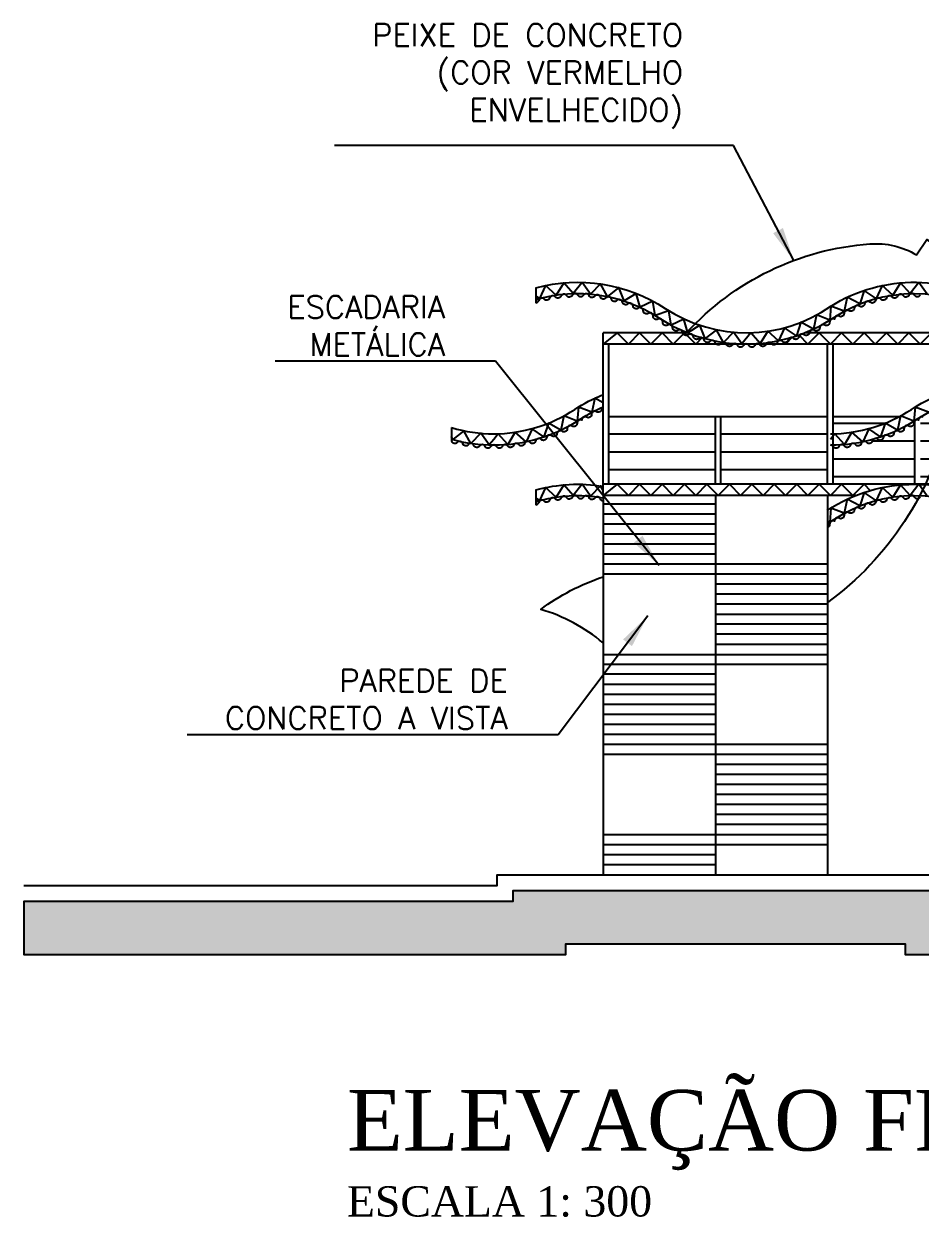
# Model space of a CAD drawing. Header units: millimetres. Extents: x 462 to 740, y -508 to -73.
# Drawn here: x 611.75 to 627.72, y -441.95 to -420.68 of the extents above; entities that cross this region are included whole.
import ezdxf

# ---------------------------------------------------------------- set-up
doc = ezdxf.new("R2010")
doc.units = ezdxf.units.MM
doc.header["$LTSCALE"] = 0.1
for name, color, linetype in [('azul-claro', 130, 'Continuous'), ('COTAS', 6, 'Continuous'), ('nivel', 1, 'Continuous'), ('ondas-claras', 130, 'Continuous'), ('ondas-escuras', 160, 'Continuous'), ('Parede alta', 5, 'Continuous'), ('Texto', 2, 'Continuous')]:
    doc.layers.add(name, color=color, linetype=linetype)
doc.styles.add('RO-00', font='romans.shx')
doc.dimstyles.new('COTAS-300', dxfattribs={"dimscale": 0, "dimtxt": 0.4, "dimasz": 0.6, "dimexe": 0.4, "dimexo": 0.4, "dimgap": 0.3, "dimtad": 1, "dimzin": 1, "dimdsep": 46, "dimtxsty": 'RO-00', "dimcen": 2.5, "dimclrd": 6, "dimclre": 6, "dimclrt": 2, "dimadec": 0, "dimazin": 0, "dimtfac": 1, "dimtmove": 2, "dimatfit": 2, "dimfxl": 1, "dimtolj": 1, "dimtzin": 0, "dimarcsym": 0})

msp = doc.modelspace()

# ---------------------------------------------------------------- hatches: boundary and pattern name
h = msp.add_hatch()
h.set_pattern_fill('LINE', color=256, scale=0.1, style=0)
h.paths.add_polyline_path([(626.072, -427.687), (624.172, -427.687), (624.172, -428.887), (626.072, -428.887)])
h.paths.add_polyline_path([(624.072, -427.687), (622.172, -427.687), (622.172, -428.887), (624.072, -428.887)])
h = msp.add_hatch()
h.set_pattern_fill('LINE', color=256, scale=0.1, style=0)
h.set_pattern_definition([(180, (1253.52307, 93.53916), (0, 0.3175), [])])
h.paths.add_polyline_path([(630.903, -427.687), (632.072, -427.687), (632.072, -427.986, -0.116451)])
h.paths.add_polyline_path([(630.672, -427.855, 0.237937), (630.723, -427.85, -0.268983), (630.781, -427.848), (630.781, -427.848, -0.268989), (630.811, -427.898, 0.610099), (630.902, -427.943, -0.268989), (630.959, -427.937), (630.959, -427.937, -0.268983), (630.993, -427.984, 0.6101), (631.087, -428.022, -0.268983), (631.144, -428.012), (631.144, -428.012, -0.268989), (631.181, -428.057, 0.610099), (631.277, -428.089, -0.26899), (631.334, -428.075), (631.334, -428.075, -0.268984), (631.374, -428.117, 0.6101), (631.472, -428.142, -0.579938), (631.57, -428.163, 0.610099), (631.67, -428.181, -0.579938), (631.769, -428.195, 0.6101), (631.87, -428.205, -0.579938), (631.97, -428.212, 0.610099), (632.071, -428.216, -0.001454), (632.072, -428.216), (632.072, -428.887), (630.672, -428.887)])
h.paths.add_polyline_path([(629.172, -427.687), (630.465, -427.687, -0.020521), (630.465, -427.692, 0.5853), (630.55, -427.745, -0.098516), (630.572, -427.739), (630.572, -428.887), (629.172, -428.887)])
h.paths.add_polyline_path([(627.727, -427.689, -0.024038), (627.732, -427.687), (627.768, -427.687, -0.049924), (627.778, -427.692, 0.312343), (627.844, -427.687), (629.072, -427.687), (629.072, -428.887), (627.727, -428.887)])
h.paths.add_polyline_path([(626.172, -428.216, -0.001448), (626.172, -428.216, 0.6101), (626.273, -428.212, -0.579938), (626.373, -428.205, 0.610099), (626.474, -428.195, -0.579938), (626.573, -428.181, 0.6101), (626.673, -428.163, -0.579938), (626.771, -428.142, 0.610099), (626.869, -428.117, -0.579938), (626.966, -428.089, 0.6101), (627.062, -428.057, -0.579938), (627.156, -428.022, 0.610099), (627.25, -427.984, -0.579938), (627.341, -427.943, 0.6101), (627.432, -427.898, -0.579938), (627.52, -427.85, 0.610099), (627.608, -427.799, -0.222137), (627.627, -427.754), (627.627, -428.887), (626.172, -428.887)])
h.paths.add_polyline_path([(626.172, -427.687), (627.34, -427.687, -0.116451), (626.172, -427.986)])
at = {"layer": 'Parede alta'}
msp.add_hatch(color=256, dxfattribs=at).paths.add_polyline_path([(735.579, -436.322), (728.995, -436.322), (728.995, -436.133), (714.019, -436.133), (714.019, -436.322), (712.317, -436.322), (706.561, -436.322), (706.561, -436.133), (698.366, -436.133), (698.366, -436.322), (685.699, -436.322), (685.699, -436.133), (660.861, -436.133), (640.666, -436.133), (640.666, -436.322), (628.399, -436.322), (628.399, -436.133), (620.466, -436.133), (620.466, -436.322), (611.75, -436.322), (611.75, -437.266), (621.41, -437.266), (621.41, -437.077), (627.455, -437.077), (627.455, -437.266), (641.61, -437.266), (641.61, -437.077), (660.861, -437.077), (684.755, -437.077), (684.755, -437.266), (699.31, -437.266), (699.31, -437.077), (705.617, -437.077), (705.617, -437.266), (712.317, -437.266), (714.963, -437.266), (714.963, -437.077), (728.051, -437.077), (728.051, -437.266), (735.579, -437.266)])

# ---------------------------------------------------------------- linework, layer by layer
for p, q in [((623.577, -426.187), (622.072, -426.187)), ((622.322, -426.187), (622.072, -426.387)), ((622.072, -429.087), (622.072, -426.187)), ((626.122, -426.387), (622.072, -426.387)), ((622.172, -428.887), (622.172, -426.387)), ((622.322, -426.187), (622.522, -426.387)), ((622.722, -426.187), (622.522, -426.387)), ((622.722, -426.187), (622.922, -426.387)), ((623.122, -426.187), (622.922, -426.387)), ((623.122, -426.187), (623.322, -426.387)), ((623.522, -426.187), (623.322, -426.387)), ((623.522, -426.187), (623.722, -426.387)), ((623.834, -426.275), (623.722, -426.387)), ((625.444, -426.265), (625.322, -426.387)), ((625.561, -426.226), (625.722, -426.387)), ((626.122, -426.187), (625.666, -426.187)), ((625.922, -426.187), (625.722, -426.387)), ((625.922, -426.187), (626.122, -426.387)), ((626.072, -428.887), (626.072, -426.387)), ((629.577, -426.187), (626.122, -426.187)), ((626.322, -426.187), (626.122, -426.387)), ((632.122, -426.387), (626.122, -426.387)), ((626.172, -428.887), (626.172, -426.387)), ((626.322, -426.187), (626.522, -426.387)), ((626.722, -426.187), (626.522, -426.387)), ((626.722, -426.187), (626.922, -426.387)), ((627.122, -426.187), (626.922, -426.387)), ((627.122, -426.187), (627.322, -426.387)), ((627.522, -426.187), (627.322, -426.387)), ((627.522, -426.187), (627.722, -426.387)), ((627.922, -426.187), (627.722, -426.387)), ((626.072, -427.687), (622.172, -427.687)), ((624.072, -428.887), (624.072, -427.687)), ((624.172, -428.887), (624.172, -427.687)), ((627.34, -427.687), (626.172, -427.687)), ((627.627, -428.887), (627.627, -427.754)), ((632.122, -428.887), (622.072, -428.887)), ((622.322, -428.887), (622.072, -429.087)), ((622.322, -428.887), (622.522, -429.087)), ((622.722, -428.887), (622.522, -429.087)), ((622.722, -428.887), (622.922, -429.087)), ((623.122, -428.887), (622.922, -429.087)), ((623.122, -428.887), (623.322, -429.087)), ((623.522, -428.887), (623.322, -429.087)), ((623.522, -428.887), (623.722, -429.087)), ((623.922, -428.887), (623.722, -429.087)), ((623.922, -428.887), (624.122, -429.087)), ((624.322, -428.887), (624.122, -429.087)), ((624.322, -428.887), (624.522, -429.087)), ((624.722, -428.887), (624.522, -429.087)), ((624.722, -428.887), (624.922, -429.087)), ((625.122, -428.887), (624.922, -429.087)), ((625.122, -428.887), (625.322, -429.087)), ((625.522, -428.887), (625.322, -429.087)), ((625.522, -428.887), (625.722, -429.087)), ((625.922, -428.887), (625.722, -429.087)), ((625.922, -428.887), (626.122, -429.087)), ((626.122, -428.887), (626.072, -428.887)), ((626.322, -428.887), (626.122, -429.087)), ((626.322, -428.887), (626.522, -429.087)), ((626.722, -428.887), (626.522, -429.087)), ((626.722, -428.887), (626.834, -428.999)), ((626.577, -429.087), (622.072, -429.087)), ((626.122, -429.087), (626.072, -429.087))]:
    msp.add_line(p, q)
at = {"layer": 'azul-claro'}
for p, q in [((620.872, -425.388), (620.872, -425.657)), ((620.872, -428.988), (620.872, -429.257))]:
    msp.add_line(p, q, dxfattribs=at)
for points in [[(620.872, -425.388, -0.215754), (623.177, -425.753, 0.307403), (626.132, -425.711)], [(626.122, -425.716, -0.293057), (629.177, -425.753, 0.307403), (632.132, -425.711, 0.292457)], [(620.872, -425.596, -0.221695), (623.066, -425.92, 0.3), (626.177, -425.92)], [(626.122, -425.959, 0.191661), (626.108, -425.999, -0.603753), (626.021, -426.05, 0.586073), (625.932, -426.098, -0.603737), (625.842, -426.143, 0.586073), (625.75, -426.185, -0.603753), (625.656, -426.223, 0.586073), (625.562, -426.258, -0.603737), (625.466, -426.289, 0.586073), (625.369, -426.317, -0.603753), (625.271, -426.342, 0.586073), (625.173, -426.363, -0.603737), (625.073, -426.381, 0.586073), (624.974, -426.395, -0.603753), (624.873, -426.406, 0.586073), (624.773, -426.413, -0.603737), (624.672, -426.416, 0.586073), (624.571, -426.416, -0.603753), (624.47, -426.413, 0.586073), (624.37, -426.406, -0.603737), (624.269, -426.395, 0.586073), (624.17, -426.381, -0.603753), (624.07, -426.363, 0.586073), (623.972, -426.342, -0.603737), (623.874, -426.317, 0.586073), (623.777, -426.289, -0.603753), (623.681, -426.258, 0.586073), (623.587, -426.223, -0.603737), (623.493, -426.185, 0.586073), (623.401, -426.143, -0.603753), (623.311, -426.098, 0.586073), (623.222, -426.05, -0.603737), (623.135, -425.999, 0.586073), (623.05, -425.945, -0.5853), (622.965, -425.892, 0.604731), (622.877, -425.841, -0.5853), (622.788, -425.794, 0.604731), (622.697, -425.75, -0.5853), (622.605, -425.71, 0.604731), (622.511, -425.674, -0.5853), (622.415, -425.641, 0.604731), (622.319, -425.612, -0.5853), (622.221, -425.587, 0.604731), (622.123, -425.566, -0.5853), (622.023, -425.548, 0.604731), (621.923, -425.535, -0.5853), (621.823, -425.525, 0.604731), (621.722, -425.519, -0.5853), (621.622, -425.517, 0.604731), (621.521, -425.519, -0.5853), (621.42, -425.525, 0.604731), (621.32, -425.535, -0.5853), (621.22, -425.548, 0.604731), (621.12, -425.566, -0.5853), (621.022, -425.587, 0.604731), (620.924, -425.612, -0.333372), (620.872, -425.657, -0.333372)], [(627.722, -425.519, -0.5853), (627.622, -425.517, 0.604731), (627.521, -425.519, -0.5853), (627.42, -425.525, 0.604731), (627.32, -425.535, -0.5853), (627.22, -425.548, 0.604731), (627.12, -425.566, -0.5853), (627.022, -425.587, 0.604731), (626.924, -425.612, -0.5853), (626.828, -425.641, 0.604731), (626.732, -425.674, -0.5853), (626.638, -425.71, 0.604731), (626.546, -425.75, -0.5853), (626.455, -425.794, 0.604731), (626.366, -425.841, -0.5853), (626.278, -425.892, 0.604731), (626.193, -425.945, 0.354582), (626.122, -425.959, 0.354582)], [(626.122, -425.956, 0.005791), (626.177, -425.92, -0.3), (629.066, -425.92, 0.3), (632.177, -425.92)]]:
    msp.add_lwpolyline(points, format="xyb", dxfattribs=at)
for points in [[(626.111, -425.963), (625.873, -425.87), (625.821, -426.12), (625.596, -425.999), (625.516, -426.242), (625.306, -426.096), (625.198, -426.328), (625.006, -426.159), (624.872, -426.376), (624.702, -426.186), (624.543, -426.386), (624.396, -426.177), (624.215, -426.358), (624.093, -426.133), (623.893, -426.291), (623.798, -426.054), (623.58, -426.188), (623.513, -425.942), (623.282, -426.049), (623.244, -425.797), (622.999, -425.877), (622.961, -425.625), (622.73, -425.732), (622.663, -425.486), (622.445, -425.62), (622.35, -425.383), (622.15, -425.541), (622.028, -425.316), (621.847, -425.497), (621.7, -425.288), (621.541, -425.488), (621.371, -425.298), (621.237, -425.515), (621.045, -425.346), (620.937, -425.578), (620.872, -425.532)], [(627.847, -425.497), (627.7, -425.288), (627.541, -425.488), (627.371, -425.298), (627.237, -425.515), (627.045, -425.346), (626.937, -425.578), (626.727, -425.432), (626.647, -425.674), (626.422, -425.554), (626.37, -425.804), (626.132, -425.711), (626.111, -425.963)]]:
    msp.add_lwpolyline(points, dxfattribs=at)
at = {"layer": 'nivel'}
for p, q in [((622.072, -429.087), (622.072, -435.85)), ((624.072, -429.087), (624.072, -435.85)), ((626.072, -429.087), (626.072, -435.85)), ((624.072, -429.244), (622.072, -429.244)), ((624.072, -429.422), (622.072, -429.422)), ((624.072, -429.6), (622.072, -429.6)), ((624.072, -429.778), (622.072, -429.778)), ((624.072, -429.957), (622.072, -429.957)), ((624.072, -430.135), (622.072, -430.135)), ((626.072, -430.313), (622.072, -430.313)), ((626.072, -430.492), (622.072, -430.492)), ((626.072, -430.67), (624.072, -430.67)), ((626.072, -430.848), (624.072, -430.848)), ((626.072, -431.026), (624.072, -431.026)), ((626.072, -431.205), (624.072, -431.205)), ((626.072, -431.383), (624.072, -431.383)), ((626.072, -431.561), (624.072, -431.561)), ((622.072, -431.918), (626.072, -431.918)), ((626.072, -431.74), (624.072, -431.74)), ((622.072, -432.096), (626.072, -432.096)), ((624.072, -432.274), (622.072, -432.274)), ((624.072, -432.453), (622.072, -432.453)), ((624.072, -432.631), (622.072, -432.631)), ((624.072, -432.809), (622.072, -432.809)), ((624.072, -432.988), (622.072, -432.988)), ((624.072, -433.166), (622.072, -433.166)), ((624.072, -433.344), (622.072, -433.344)), ((626.072, -433.523), (622.072, -433.523)), ((626.072, -433.701), (622.072, -433.701)), ((626.072, -433.879), (624.072, -433.879)), ((626.072, -434.057), (624.072, -434.057)), ((626.072, -434.236), (624.072, -434.236)), ((626.072, -434.414), (624.072, -434.414)), ((626.072, -434.592), (624.072, -434.592)), ((626.072, -434.771), (624.072, -434.771)), ((626.072, -434.949), (624.072, -434.949)), ((622.072, -435.127), (626.072, -435.127)), ((622.072, -435.305), (626.072, -435.305)), ((622.072, -435.484), (624.072, -435.484)), ((622.072, -435.662), (624.072, -435.662))]:
    msp.add_line(p, q, dxfattribs=at)
for points in [[(623.56, -426.187, -0.192117), (626.825, -424.603, -0.152188), (627.658, -424.798), (627.838, -424.524), (628.132, -424.717), (627.933, -425.019, -0.171785), (628.298, -425.832, -0.086142), (628.214, -427.716, -0.18346), (626.072, -430.993)], [(622.072, -431.713, 0.101341), (620.96, -431.116, -0.076661), (622.072, -430.534, -0.076661)]]:
    msp.add_lwpolyline(points, format="xyb", dxfattribs=at)
at = {"layer": 'ondas-claras'}
for points in [[(620.872, -428.988, -0.107583), (622.072, -428.923, -0.107583)], [(626.066, -429.353, -0.3), (629.177, -429.353, 0.3), (632.066, -429.353)], [(620.872, -429.196, -0.116024), (622.072, -429.126, -0.116024)], [(622.072, -429.187, -0.28871), (622.023, -429.148, 0.604731), (621.923, -429.135, -0.5853), (621.823, -429.125, 0.604731), (621.722, -429.119, -0.5853), (621.622, -429.117, 0.604731), (621.521, -429.119, -0.5853), (621.42, -429.125, 0.604731), (621.32, -429.135, -0.5853), (621.22, -429.148, 0.604731), (621.12, -429.166, -0.5853), (621.022, -429.187, 0.604731), (620.924, -429.212, -0.333372), (620.872, -429.257)], [(627.722, -429.119, -0.5853), (627.622, -429.117, 0.604731), (627.521, -429.119, -0.5853), (627.42, -429.125, 0.604731), (627.32, -429.135, -0.5853), (627.22, -429.148, 0.604731), (627.12, -429.166, -0.5853), (627.022, -429.187, 0.604731), (626.924, -429.212, -0.5853), (626.828, -429.241, 0.604731), (626.732, -429.274, -0.5853), (626.638, -429.31, 0.604731), (626.546, -429.35, -0.5853), (626.455, -429.394, 0.604731), (626.366, -429.441, -0.5853), (626.278, -429.492, 0.604731), (626.193, -429.545, 0.354582), (626.122, -429.559, 0.354582)], [(626.122, -429.556, 0.005791), (626.177, -429.52, -0.3), (629.066, -429.52, 0.293699), (632.122, -429.556)], [(626.072, -429.586, 0.005188), (626.122, -429.556)], [(626.122, -429.559, 0.191661), (626.108, -429.599, -0.322427), (626.072, -429.655, -0.322427)]]:
    msp.add_lwpolyline(points, format="xyb", dxfattribs=at)
for points in [[(622.072, -428.997), (622.028, -428.916), (621.847, -429.097), (621.7, -428.888), (621.541, -429.088), (621.371, -428.898), (621.237, -429.115), (621.045, -428.946), (620.937, -429.178), (620.872, -429.132)], [(627.847, -429.097), (627.7, -428.888), (627.541, -429.088), (627.371, -428.898), (627.237, -429.115), (627.045, -428.946), (626.937, -429.178), (626.727, -429.032), (626.647, -429.274), (626.422, -429.154), (626.37, -429.404), (626.132, -429.311), (626.111, -429.563)], [(626.111, -429.563), (626.072, -429.547)]]:
    msp.add_lwpolyline(points, dxfattribs=at)
at = {"layer": 'ondas-escuras'}
msp.add_line((619.372, -427.878), (619.372, -428.11), dxfattribs=at)
for points in [[(626.122, -427.987, 0.146769), (627.566, -427.553, -0.3), (630.677, -427.553, 0.146769), (632.122, -427.987)], [(620.122, -427.987, 0.146769), (621.566, -427.553, -0.050567), (622.072, -427.289, -0.050567)], [(626.122, -428.187, 0.146769), (627.677, -427.72, -0.3), (630.566, -427.72, 0.146769), (632.122, -428.187)], [(620.122, -428.187, 0.146769), (621.677, -427.72, -0.042875), (622.072, -427.506, -0.042875)], [(622.072, -427.507, 0.234349), (622.046, -427.55, -0.5853), (621.955, -427.594, 0.604731), (621.866, -427.641, -0.5853), (621.778, -427.692, 0.604731), (621.693, -427.745, 0.586073), (621.608, -427.799, -0.603753), (621.521, -427.85, 0.586073), (621.432, -427.898, -0.603737), (621.342, -427.943, 0.586073), (621.25, -427.985, -0.603753), (621.156, -428.023, 0.586073), (621.062, -428.058, -0.603737), (620.966, -428.089, 0.586073), (620.869, -428.117, -0.603753), (620.771, -428.142, 0.586073), (620.673, -428.163, -0.603737), (620.573, -428.181, 0.586073), (620.474, -428.195, -0.603753), (620.373, -428.206, 0.586073), (620.273, -428.213, -0.603737), (620.172, -428.216, 0.271445), (620.122, -428.187)], [(619.372, -427.878, 0.072565), (620.122, -427.987)], [(627.778, -427.692, 0.604731), (627.693, -427.745, 0.586073), (627.608, -427.799, -0.603753), (627.521, -427.85, 0.586073), (627.432, -427.898, -0.603737), (627.342, -427.943, 0.586073), (627.25, -427.985, -0.603753), (627.156, -428.023, 0.586073), (627.062, -428.058, -0.603737), (626.966, -428.089, 0.586073), (626.869, -428.117, -0.603753), (626.771, -428.142, 0.586073), (626.673, -428.163, -0.603737), (626.573, -428.181, 0.586073), (626.474, -428.195, -0.603753), (626.373, -428.206, 0.586073), (626.273, -428.213, -0.603737), (626.172, -428.216, 0.271445), (626.122, -428.187, 0.271445)], [(619.372, -428.086, 0.067278), (620.122, -428.187)], [(620.122, -428.187, 0.271445), (620.071, -428.216, -0.603753), (619.97, -428.213, 0.586073), (619.87, -428.206, -0.603737), (619.769, -428.195, 0.586073), (619.67, -428.181, -0.603753), (619.57, -428.163, 0.586073), (619.472, -428.142, -0.603737), (619.374, -428.117, 0.034819), (619.372, -428.11, 0.034819)]]:
    msp.add_lwpolyline(points, format="xyb", dxfattribs=at)
for points in [[(622.072, -427.434), (621.922, -427.354), (621.87, -427.604), (621.632, -427.511), (621.611, -427.763), (621.373, -427.67), (621.321, -427.92), (621.096, -427.799), (621.016, -428.042), (620.806, -427.896), (620.698, -428.128), (620.506, -427.959), (620.372, -428.176), (620.202, -427.986), (620.122, -428.087)], [(627.87, -427.604), (627.632, -427.511), (627.611, -427.763), (627.373, -427.67), (627.321, -427.92), (627.096, -427.799), (627.016, -428.042), (626.806, -427.896), (626.698, -428.128), (626.506, -427.959), (626.372, -428.176), (626.202, -427.986), (626.122, -428.087)], [(620.122, -428.087), (620.043, -428.186), (619.896, -427.977), (619.715, -428.158), (619.593, -427.933), (619.393, -428.091), (619.372, -428.038)]]:
    msp.add_lwpolyline(points, dxfattribs=at)
at = {"layer": 'Parede alta'}
for points in [[(611.75, -436.039), (620.183, -436.039), (620.183, -435.85), (628.683, -435.85), (628.683, -436.039), (640.383, -436.039), (640.383, -435.85), (660.861, -435.85), (685.983, -435.85), (685.983, -436.039), (698.083, -436.039), (698.083, -435.85), (706.844, -435.85), (706.844, -436.039), (712.317, -436.039), (713.736, -436.039), (713.736, -435.85), (729.278, -435.85), (729.278, -436.039), (735.579, -436.039)], [(685.699, -436.133), (660.861, -436.133), (640.666, -436.133), (640.666, -436.322), (628.399, -436.322), (628.399, -436.133), (620.466, -436.133), (620.466, -436.322), (611.75, -436.322), (611.75, -437.266), (621.41, -437.266), (621.41, -437.077), (627.455, -437.077), (627.455, -437.266), (641.61, -437.266), (641.61, -437.077), (660.861, -437.077), (684.755, -437.077)]]:
    msp.add_lwpolyline(points, dxfattribs=at)

# ---------------------------------------------------------------- texts
at = {"layer": 'COTAS', "color": 2, "char_height": 0.4, "style": 'RO-00'}
for s, insert, attachment_point in [('PEIXE DE CONCRETO\\P(COR VERMELHO\\PENVELHECIDO)', (623.496, -420.681), 3), ('ESCADARIA \\PMETÁLICA', (619.257, -426.595), 9), ('PAREDE DE \\PCONCRETO A VISTA', (620.373, -433.254), 9)]:
    msp.add_mtext(s, dxfattribs=dict(at, insert=insert, attachment_point=attachment_point))
at = {"layer": 'Texto', "insert": (617.507, -439.681), "char_height": 1.08, "attachment_point": 1}
msp.add_mtext('{\\fTimes New Roman|b0|i0|c0|p18;ELEVAÇÃO FRONTAL (DIREÇÃO BAIRRO CENTRO)}', dxfattribs=at)
at = {"layer": 'Texto', "insert": (617.507, -441.397), "char_height": 0.54, "width": 9.80136, "attachment_point": 1}
msp.add_mtext('{\\fTimes New Roman|b0|i0|c0|p18;ESCALA 1: 300}', dxfattribs=at)

# ---------------------------------------------------------------- leaders
at = {"layer": 'COTAS', "annotation_type": 0, "has_hookline": 1, "hookline_direction": 1}
for points, text_width in [([(625.468, -424.898), (624.396, -422.849), (623.796, -422.849)], 6.21), ([(623.072, -430.335), (620.157, -426.695), (619.557, -426.695)], 3.029), ([(622.868, -431.233), (621.273, -433.354), (620.673, -433.354)], 5.714)]:
    msp.add_leader(points, dimstyle='COTAS-300', override={"dimscale": 1}, dxfattribs=dict(at, text_width=text_width))

doc.saveas('drawing.dxf')
